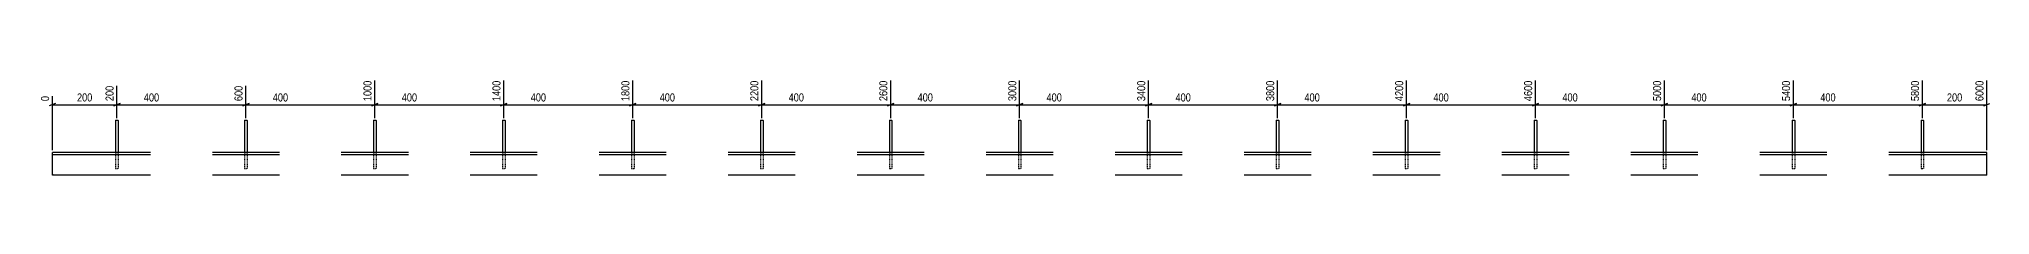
# Model space of a CAD drawing. Header units: millimetres. Extents: x 5 to 40932, y 5 to 1903.
# Drawn here: x 8692 to 14744, y 16 to 313 of the extents above; entities that cross this region are included whole.
import ezdxf

# ---------------------------------------------------------------- set-up
doc = ezdxf.new("R2010")
doc.units = ezdxf.units.MM
doc.linetypes.add('DXK_LINE_DOT2', pattern=[3.9198, 1.9599, -1.9599])
doc.layers.add('MÅLSÆTNING', color=7, linetype='Continuous')
doc.layers.add('STÅL', color=7, linetype='Continuous')
doc.styles.add('Arial Narrow', font='ARIALN.TTF', dxfattribs={"height": 0.2})

msp = doc.modelspace()

# ---------------------------------------------------------------- linework, layer by layer
at = {"layer": 'MÅLSÆTNING', "color": 7, "linetype": 'Continuous'}
for p, q in [((9733.8, 191.7), (9733.8, 307.9)), ((10133.8, 191.7), (10133.8, 307.9)), ((10133.8, 191.7), (10133.8, 307.9)), ((10533.8, 191.7), (10533.8, 307.9)), ((10533.8, 191.7), (10533.8, 307.9)), ((10933.8, 191.7), (10933.8, 307.9)), ((10933.8, 191.7), (10933.8, 307.9)), ((11333.8, 191.7), (11333.8, 307.9)), ((11733.8, 191.7), (11733.8, 307.9)), ((11733.8, 191.7), (11733.8, 307.9)), ((12133.8, 191.7), (12133.8, 307.9)), ((12133.8, 191.7), (12133.8, 307.9)), ((12533.8, 191.7), (12533.8, 307.9)), ((12533.8, 191.7), (12533.8, 307.9)), ((12933.8, 191.7), (12933.8, 307.9)), ((12933.8, 191.7), (12933.8, 307.9)), ((13333.8, 191.7), (13333.8, 307.9)), ((13333.8, 191.7), (13333.8, 307.9)), ((13733.8, 191.7), (13733.8, 307.9)), ((13733.8, 191.7), (13733.8, 307.9)), ((14133.8, 191.7), (14133.8, 307.9)), ((14533.8, 191.7), (14533.8, 307.9)), ((14533.8, 191.7), (14533.8, 307.9)), ((14733.8, 92.1), (14733.8, 307.9)), ((8733.8, 92.1), (8733.8, 260.3)), ((8933.8, 191.7), (8933.8, 292)), ((8933.8, 191.7), (8933.8, 292)), ((9333.8, 191.7), (9333.8, 292)), ((9333.8, 191.7), (9333.8, 292)), ((8743.5, 237.3), (8724, 229.5)), ((8733.8, 233.4), (8933.8, 233.4)), ((8943.6, 237.3), (8924.1, 229.5)), ((8924.1, 229.5), (8943.6, 237.3)), ((8933.8, 233.4), (9333.8, 233.4)), ((9343.6, 237.3), (9324.1, 229.5)), ((9324.1, 229.5), (9343.6, 237.3)), ((9333.8, 233.4), (9733.8, 233.4)), ((9724.1, 229.5), (9743.6, 237.3)), ((10143.6, 237.3), (10124.1, 229.5)), ((10124.1, 229.5), (10143.6, 237.3)), ((10133.8, 233.4), (10533.8, 233.4)), ((10543.6, 237.3), (10524.1, 229.5)), ((10524.1, 229.5), (10543.6, 237.3)), ((10533.8, 233.4), (10933.8, 233.4)), ((10943.6, 237.3), (10924.1, 229.5)), ((10924.1, 229.5), (10943.6, 237.3)), ((10933.8, 233.4), (11333.8, 233.4)), ((11324.1, 229.5), (11343.6, 237.3)), ((11743.6, 237.3), (11724.1, 229.5)), ((11724.1, 229.5), (11743.6, 237.3)), ((11733.8, 233.4), (12133.8, 233.4)), ((12143.6, 237.3), (12124.1, 229.5)), ((12124.1, 229.5), (12143.6, 237.3)), ((12133.8, 233.4), (12533.8, 233.4)), ((12543.6, 237.3), (12524.1, 229.5)), ((12524.1, 229.5), (12543.6, 237.3)), ((12533.8, 233.4), (12933.8, 233.4)), ((12943.6, 237.3), (12924.1, 229.5)), ((12924.1, 229.5), (12943.6, 237.3)), ((12933.8, 233.4), (13333.8, 233.4)), ((13343.6, 237.3), (13324.1, 229.5)), ((13324.1, 229.5), (13343.6, 237.3)), ((13333.8, 233.4), (13733.8, 233.4)), ((13743.6, 237.3), (13724.1, 229.5)), ((13724.1, 229.5), (13743.6, 237.3)), ((13733.8, 233.4), (14133.8, 233.4)), ((14124.1, 229.5), (14143.6, 237.3)), ((14543.6, 237.3), (14524.1, 229.5)), ((14524.1, 229.5), (14543.6, 237.3)), ((14533.8, 233.4), (14733.8, 233.4)), ((14724, 229.5), (14743.5, 237.3))]:
    msp.add_line(p, q, dxfattribs=at)
at = {"layer": 'STÅL', "color": 2, "linetype": 'Continuous'}
for p, q in [((8929.8, 184.6), (8931, 185)), ((8929.8, 184.6), (8929.8, 85.6)), ((8931, 185), (8933.8, 185.2)), ((8933.8, 185.2), (8936.6, 185)), ((8936.6, 185), (8937.8, 184.6)), ((8937.8, 184.6), (8937.8, 85.6)), ((9329.8, 184.6), (9331, 185)), ((9329.8, 184.6), (9329.8, 85.6)), ((9331, 185), (9333.8, 185.2)), ((9333.8, 185.2), (9336.6, 185)), ((9336.6, 185), (9337.8, 184.6)), ((9337.8, 184.6), (9337.8, 85.6)), ((9729.8, 184.6), (9731, 185)), ((9729.8, 184.6), (9729.8, 85.6)), ((9731, 185), (9733.8, 185.2)), ((9733.8, 185.2), (9736.6, 185)), ((9736.6, 185), (9737.8, 184.6)), ((9737.8, 184.6), (9737.8, 85.6)), ((10129.8, 184.6), (10131, 185)), ((10129.8, 184.6), (10129.8, 85.6)), ((10131, 185), (10133.8, 185.2)), ((10133.8, 185.2), (10136.6, 185)), ((10136.6, 185), (10137.8, 184.6)), ((10137.8, 184.6), (10137.8, 85.6)), ((10529.8, 184.6), (10531, 185)), ((10529.8, 184.6), (10529.8, 85.6)), ((10531, 185), (10533.8, 185.2)), ((10533.8, 185.2), (10536.6, 185)), ((10536.6, 185), (10537.8, 184.6)), ((10537.8, 184.6), (10537.8, 85.6)), ((10929.8, 184.6), (10931, 185)), ((10929.8, 184.6), (10929.8, 85.6)), ((10931, 185), (10933.8, 185.2)), ((10933.8, 185.2), (10936.6, 185)), ((10936.6, 185), (10937.8, 184.6)), ((10937.8, 184.6), (10937.8, 85.6)), ((11329.8, 184.6), (11331, 185)), ((11329.8, 184.6), (11329.8, 85.6)), ((11331, 185), (11333.8, 185.2)), ((11333.8, 185.2), (11336.6, 185)), ((11336.6, 185), (11337.8, 184.6)), ((11337.8, 184.6), (11337.8, 85.6)), ((11729.8, 184.6), (11731, 185)), ((11729.8, 184.6), (11729.8, 85.6)), ((11731, 185), (11733.8, 185.2)), ((11733.8, 185.2), (11736.6, 185)), ((11736.6, 185), (11737.8, 184.6)), ((11737.8, 184.6), (11737.8, 85.6)), ((12129.8, 184.6), (12131, 185)), ((12129.8, 184.6), (12129.8, 85.6)), ((12131, 185), (12133.8, 185.2)), ((12133.8, 185.2), (12136.6, 185)), ((12136.6, 185), (12137.8, 184.6)), ((12137.8, 184.6), (12137.8, 85.6)), ((12529.8, 184.6), (12531, 185)), ((12529.8, 184.6), (12529.8, 85.6)), ((12531, 185), (12533.8, 185.2)), ((12533.8, 185.2), (12536.6, 185)), ((12536.6, 185), (12537.8, 184.6)), ((12537.8, 184.6), (12537.8, 85.6)), ((12929.8, 184.6), (12931, 185)), ((12929.8, 184.6), (12929.8, 85.6)), ((12931, 185), (12933.8, 185.2)), ((12933.8, 185.2), (12936.6, 185)), ((12936.6, 185), (12937.8, 184.6)), ((12937.8, 184.6), (12937.8, 85.6)), ((13329.8, 184.6), (13331, 185)), ((13329.8, 184.6), (13329.8, 85.6)), ((13331, 185), (13333.8, 185.2)), ((13333.8, 185.2), (13336.6, 185)), ((13336.6, 185), (13337.8, 184.6)), ((13337.8, 184.6), (13337.8, 85.6)), ((13729.8, 184.6), (13731, 185)), ((13729.8, 184.6), (13729.8, 85.6)), ((13731, 185), (13733.8, 185.2)), ((13733.8, 185.2), (13736.6, 185)), ((13736.6, 185), (13737.8, 184.6)), ((13737.8, 184.6), (13737.8, 85.6)), ((14129.8, 184.6), (14131, 185)), ((14129.8, 184.6), (14129.8, 85.6)), ((14131, 185), (14133.8, 185.2)), ((14133.8, 185.2), (14136.6, 185)), ((14136.6, 185), (14137.8, 184.6)), ((14137.8, 184.6), (14137.8, 85.6)), ((14529.8, 184.6), (14531, 185)), ((14529.8, 184.6), (14529.8, 85.6)), ((14531, 185), (14533.8, 185.2)), ((14533.8, 185.2), (14536.6, 185)), ((14536.6, 185), (14537.8, 184.6)), ((14537.8, 184.6), (14537.8, 85.6)), ((8733.8, 15.6), (8733.8, 85.6)), ((9037.8, 85.6), (8733.8, 85.6)), ((9037.8, 78.6), (8733.8, 78.6)), ((9437.8, 85.6), (9229.8, 85.6)), ((9437.8, 78.6), (9229.8, 78.6)), ((9837.8, 85.6), (9629.8, 85.6)), ((9837.8, 78.6), (9629.8, 78.6)), ((10237.8, 85.6), (10029.8, 85.6)), ((10237.8, 78.6), (10029.8, 78.6)), ((10637.8, 85.6), (10429.8, 85.6)), ((10637.8, 78.6), (10429.8, 78.6)), ((11037.8, 85.6), (10829.8, 85.6)), ((11037.8, 78.6), (10829.8, 78.6)), ((11437.8, 85.6), (11229.8, 85.6)), ((11437.8, 78.6), (11229.8, 78.6)), ((11837.8, 85.6), (11629.8, 85.6)), ((11837.8, 78.6), (11629.8, 78.6)), ((12237.8, 85.6), (12029.8, 85.6)), ((12237.8, 78.6), (12029.8, 78.6)), ((12637.8, 85.6), (12429.8, 85.6)), ((12637.8, 78.6), (12429.8, 78.6)), ((13037.8, 85.6), (12829.8, 85.6)), ((13037.8, 78.6), (12829.8, 78.6)), ((13437.8, 85.6), (13229.8, 85.6)), ((13437.8, 78.6), (13229.8, 78.6)), ((13837.8, 85.6), (13629.8, 85.6)), ((13837.8, 78.6), (13629.8, 78.6)), ((14237.8, 85.6), (14029.8, 85.6)), ((14237.8, 78.6), (14029.8, 78.6)), ((14733.8, 85.6), (14429.8, 85.6)), ((14733.8, 78.6), (14429.8, 78.6)), ((14733.8, 15.6), (14733.8, 85.6)), ((9037.8, 15.6), (8733.8, 15.6)), ((9437.8, 15.6), (9229.8, 15.6)), ((9837.8, 15.6), (9629.8, 15.6)), ((10237.8, 15.6), (10029.8, 15.6)), ((10637.8, 15.6), (10429.8, 15.6)), ((11037.8, 15.6), (10829.8, 15.6)), ((11437.8, 15.6), (11229.8, 15.6)), ((11837.8, 15.6), (11629.8, 15.6)), ((12237.8, 15.6), (12029.8, 15.6)), ((12637.8, 15.6), (12429.8, 15.6)), ((13037.8, 15.6), (12829.8, 15.6)), ((13437.8, 15.6), (13229.8, 15.6)), ((13837.8, 15.6), (13629.8, 15.6)), ((14237.8, 15.6), (14029.8, 15.6)), ((14733.8, 15.6), (14429.8, 15.6))]:
    msp.add_line(p, q, dxfattribs=at)
at = {"layer": 'STÅL', "color": 7, "linetype": 'DXK_LINE_DOT2'}
for p, q in [((8931, 184.3), (8929.8, 184.6)), ((8933.8, 184.1), (8931, 184.3)), ((8936.6, 184.3), (8933.8, 184.1)), ((8937.8, 184.6), (8936.6, 184.3)), ((9331, 184.3), (9329.8, 184.6)), ((9333.8, 184.1), (9331, 184.3)), ((9336.6, 184.3), (9333.8, 184.1)), ((9337.8, 184.6), (9336.6, 184.3)), ((9731, 184.3), (9729.8, 184.6)), ((9733.8, 184.1), (9731, 184.3)), ((9736.6, 184.3), (9733.8, 184.1)), ((9737.8, 184.6), (9736.6, 184.3)), ((10131, 184.3), (10129.8, 184.6)), ((10133.8, 184.1), (10131, 184.3)), ((10136.6, 184.3), (10133.8, 184.1)), ((10137.8, 184.6), (10136.6, 184.3)), ((10531, 184.3), (10529.8, 184.6)), ((10533.8, 184.1), (10531, 184.3)), ((10536.6, 184.3), (10533.8, 184.1)), ((10537.8, 184.6), (10536.6, 184.3)), ((10931, 184.3), (10929.8, 184.6)), ((10933.8, 184.1), (10931, 184.3)), ((10936.6, 184.3), (10933.8, 184.1)), ((10937.8, 184.6), (10936.6, 184.3)), ((11331, 184.3), (11329.8, 184.6)), ((11333.8, 184.1), (11331, 184.3)), ((11336.6, 184.3), (11333.8, 184.1)), ((11337.8, 184.6), (11336.6, 184.3)), ((11731, 184.3), (11729.8, 184.6)), ((11733.8, 184.1), (11731, 184.3)), ((11736.6, 184.3), (11733.8, 184.1)), ((11737.8, 184.6), (11736.6, 184.3)), ((12131, 184.3), (12129.8, 184.6)), ((12133.8, 184.1), (12131, 184.3)), ((12136.6, 184.3), (12133.8, 184.1)), ((12137.8, 184.6), (12136.6, 184.3)), ((12531, 184.3), (12529.8, 184.6)), ((12533.8, 184.1), (12531, 184.3)), ((12536.6, 184.3), (12533.8, 184.1)), ((12537.8, 184.6), (12536.6, 184.3)), ((12931, 184.3), (12929.8, 184.6)), ((12933.8, 184.1), (12931, 184.3)), ((12936.6, 184.3), (12933.8, 184.1)), ((12937.8, 184.6), (12936.6, 184.3)), ((13331, 184.3), (13329.8, 184.6)), ((13333.8, 184.1), (13331, 184.3)), ((13336.6, 184.3), (13333.8, 184.1)), ((13337.8, 184.6), (13336.6, 184.3)), ((13731, 184.3), (13729.8, 184.6)), ((13733.8, 184.1), (13731, 184.3)), ((13736.6, 184.3), (13733.8, 184.1)), ((13737.8, 184.6), (13736.6, 184.3)), ((14131, 184.3), (14129.8, 184.6)), ((14133.8, 184.1), (14131, 184.3)), ((14136.6, 184.3), (14133.8, 184.1)), ((14137.8, 184.6), (14136.6, 184.3)), ((14531, 184.3), (14529.8, 184.6)), ((14533.8, 184.1), (14531, 184.3)), ((14536.6, 184.3), (14533.8, 184.1)), ((14537.8, 184.6), (14536.6, 184.3)), ((8929.8, 85.6), (8929.8, 85.3)), ((8929.8, 85.3), (8931, 85.5)), ((8929.8, 84.6), (8929.8, 85.3)), ((8929.8, 85.3), (8931, 85.1)), ((8929.8, 84.6), (8929.8, 35.6)), ((8933.8, 85.6), (8931, 85.5)), ((8931, 85.1), (8933.8, 85.1)), ((8936.6, 85.5), (8933.8, 85.6)), ((8933.8, 85.1), (8936.6, 85.1)), ((8937.8, 85.3), (8936.6, 85.5)), ((8936.6, 85.1), (8937.8, 85.3)), ((8937.8, 85.6), (8937.8, 85.3)), ((8937.8, 84.6), (8937.8, 85.3)), ((8937.8, 84.6), (8937.8, 35.6)), ((9329.8, 85.6), (9329.8, 85.3)), ((9329.8, 85.3), (9331, 85.5)), ((9329.8, 84.6), (9329.8, 85.3)), ((9329.8, 85.3), (9331, 85.1)), ((9329.8, 84.6), (9329.8, 35.6)), ((9333.8, 85.6), (9331, 85.5)), ((9331, 85.1), (9333.8, 85.1)), ((9336.6, 85.5), (9333.8, 85.6)), ((9333.8, 85.1), (9336.6, 85.1)), ((9337.8, 85.3), (9336.6, 85.5)), ((9336.6, 85.1), (9337.8, 85.3)), ((9337.8, 85.6), (9337.8, 85.3)), ((9337.8, 84.6), (9337.8, 85.3)), ((9337.8, 84.6), (9337.8, 35.6)), ((9729.8, 85.6), (9729.8, 85.3)), ((9729.8, 85.3), (9731, 85.5)), ((9729.8, 84.6), (9729.8, 85.3)), ((9729.8, 85.3), (9731, 85.1)), ((9729.8, 84.6), (9729.8, 35.6)), ((9733.8, 85.6), (9731, 85.5)), ((9731, 85.1), (9733.8, 85.1)), ((9736.6, 85.5), (9733.8, 85.6)), ((9733.8, 85.1), (9736.6, 85.1)), ((9737.8, 85.3), (9736.6, 85.5)), ((9736.6, 85.1), (9737.8, 85.3)), ((9737.8, 85.6), (9737.8, 85.3)), ((9737.8, 84.6), (9737.8, 85.3)), ((9737.8, 84.6), (9737.8, 35.6)), ((10129.8, 85.6), (10129.8, 85.3)), ((10129.8, 85.3), (10131, 85.5)), ((10129.8, 84.6), (10129.8, 85.3)), ((10129.8, 85.3), (10131, 85.1)), ((10129.8, 84.6), (10129.8, 35.6)), ((10133.8, 85.6), (10131, 85.5)), ((10131, 85.1), (10133.8, 85.1)), ((10136.6, 85.5), (10133.8, 85.6)), ((10133.8, 85.1), (10136.6, 85.1)), ((10137.8, 85.3), (10136.6, 85.5)), ((10136.6, 85.1), (10137.8, 85.3)), ((10137.8, 85.6), (10137.8, 85.3)), ((10137.8, 84.6), (10137.8, 85.3)), ((10137.8, 84.6), (10137.8, 35.6)), ((10529.8, 85.6), (10529.8, 85.3)), ((10529.8, 85.3), (10531, 85.5)), ((10529.8, 84.6), (10529.8, 85.3)), ((10529.8, 85.3), (10531, 85.1)), ((10529.8, 84.6), (10529.8, 35.6)), ((10533.8, 85.6), (10531, 85.5)), ((10531, 85.1), (10533.8, 85.1)), ((10536.6, 85.5), (10533.8, 85.6)), ((10533.8, 85.1), (10536.6, 85.1)), ((10537.8, 85.3), (10536.6, 85.5)), ((10536.6, 85.1), (10537.8, 85.3)), ((10537.8, 85.6), (10537.8, 85.3)), ((10537.8, 84.6), (10537.8, 85.3)), ((10537.8, 84.6), (10537.8, 35.6)), ((10929.8, 85.6), (10929.8, 85.3)), ((10929.8, 85.3), (10931, 85.5)), ((10929.8, 84.6), (10929.8, 85.3)), ((10929.8, 85.3), (10931, 85.1)), ((10929.8, 84.6), (10929.8, 35.6)), ((10933.8, 85.6), (10931, 85.5)), ((10931, 85.1), (10933.8, 85.1)), ((10936.6, 85.5), (10933.8, 85.6)), ((10933.8, 85.1), (10936.6, 85.1)), ((10937.8, 85.3), (10936.6, 85.5)), ((10936.6, 85.1), (10937.8, 85.3)), ((10937.8, 85.6), (10937.8, 85.3)), ((10937.8, 84.6), (10937.8, 85.3)), ((10937.8, 84.6), (10937.8, 35.6)), ((11329.8, 85.6), (11329.8, 85.3)), ((11329.8, 85.3), (11331, 85.5)), ((11329.8, 84.6), (11329.8, 85.3)), ((11329.8, 85.3), (11331, 85.1)), ((11329.8, 84.6), (11329.8, 35.6)), ((11333.8, 85.6), (11331, 85.5)), ((11331, 85.1), (11333.8, 85.1)), ((11336.6, 85.5), (11333.8, 85.6)), ((11333.8, 85.1), (11336.6, 85.1)), ((11337.8, 85.3), (11336.6, 85.5)), ((11336.6, 85.1), (11337.8, 85.3)), ((11337.8, 85.6), (11337.8, 85.3)), ((11337.8, 84.6), (11337.8, 85.3)), ((11337.8, 84.6), (11337.8, 35.6)), ((11729.8, 85.6), (11729.8, 85.3)), ((11729.8, 85.3), (11731, 85.5)), ((11729.8, 84.6), (11729.8, 85.3)), ((11729.8, 85.3), (11731, 85.1)), ((11729.8, 84.6), (11729.8, 35.6)), ((11733.8, 85.6), (11731, 85.5)), ((11731, 85.1), (11733.8, 85.1)), ((11736.6, 85.5), (11733.8, 85.6)), ((11733.8, 85.1), (11736.6, 85.1)), ((11737.8, 85.3), (11736.6, 85.5)), ((11736.6, 85.1), (11737.8, 85.3)), ((11737.8, 85.6), (11737.8, 85.3)), ((11737.8, 84.6), (11737.8, 85.3)), ((11737.8, 84.6), (11737.8, 35.6)), ((12129.8, 85.6), (12129.8, 85.3)), ((12129.8, 85.3), (12131, 85.5)), ((12129.8, 84.6), (12129.8, 85.3)), ((12129.8, 85.3), (12131, 85.1)), ((12129.8, 84.6), (12129.8, 35.6)), ((12133.8, 85.6), (12131, 85.5)), ((12131, 85.1), (12133.8, 85.1)), ((12136.6, 85.5), (12133.8, 85.6)), ((12133.8, 85.1), (12136.6, 85.1)), ((12137.8, 85.3), (12136.6, 85.5)), ((12136.6, 85.1), (12137.8, 85.3)), ((12137.8, 85.6), (12137.8, 85.3)), ((12137.8, 84.6), (12137.8, 85.3)), ((12137.8, 84.6), (12137.8, 35.6)), ((12529.8, 85.6), (12529.8, 85.3)), ((12529.8, 85.3), (12531, 85.5)), ((12529.8, 84.6), (12529.8, 85.3)), ((12529.8, 85.3), (12531, 85.1)), ((12529.8, 84.6), (12529.8, 35.6)), ((12533.8, 85.6), (12531, 85.5)), ((12531, 85.1), (12533.8, 85.1)), ((12536.6, 85.5), (12533.8, 85.6)), ((12533.8, 85.1), (12536.6, 85.1)), ((12537.8, 85.3), (12536.6, 85.5)), ((12536.6, 85.1), (12537.8, 85.3)), ((12537.8, 85.6), (12537.8, 85.3)), ((12537.8, 84.6), (12537.8, 85.3)), ((12537.8, 84.6), (12537.8, 35.6)), ((12929.8, 85.6), (12929.8, 85.3)), ((12929.8, 85.3), (12931, 85.5)), ((12929.8, 84.6), (12929.8, 85.3)), ((12929.8, 85.3), (12931, 85.1)), ((12929.8, 84.6), (12929.8, 35.6)), ((12933.8, 85.6), (12931, 85.5)), ((12931, 85.1), (12933.8, 85.1)), ((12936.6, 85.5), (12933.8, 85.6)), ((12933.8, 85.1), (12936.6, 85.1)), ((12937.8, 85.3), (12936.6, 85.5)), ((12936.6, 85.1), (12937.8, 85.3)), ((12937.8, 85.6), (12937.8, 85.3)), ((12937.8, 84.6), (12937.8, 85.3)), ((12937.8, 84.6), (12937.8, 35.6)), ((13329.8, 85.6), (13329.8, 85.3)), ((13329.8, 85.3), (13331, 85.5)), ((13329.8, 84.6), (13329.8, 85.3)), ((13329.8, 85.3), (13331, 85.1)), ((13329.8, 84.6), (13329.8, 35.6)), ((13333.8, 85.6), (13331, 85.5)), ((13331, 85.1), (13333.8, 85.1)), ((13336.6, 85.5), (13333.8, 85.6)), ((13333.8, 85.1), (13336.6, 85.1)), ((13337.8, 85.3), (13336.6, 85.5)), ((13336.6, 85.1), (13337.8, 85.3)), ((13337.8, 85.6), (13337.8, 85.3)), ((13337.8, 84.6), (13337.8, 85.3)), ((13337.8, 84.6), (13337.8, 35.6)), ((13729.8, 85.6), (13729.8, 85.3)), ((13729.8, 85.3), (13731, 85.5)), ((13729.8, 84.6), (13729.8, 85.3)), ((13729.8, 85.3), (13731, 85.1)), ((13729.8, 84.6), (13729.8, 35.6)), ((13733.8, 85.6), (13731, 85.5)), ((13731, 85.1), (13733.8, 85.1)), ((13736.6, 85.5), (13733.8, 85.6)), ((13733.8, 85.1), (13736.6, 85.1)), ((13737.8, 85.3), (13736.6, 85.5)), ((13736.6, 85.1), (13737.8, 85.3)), ((13737.8, 85.6), (13737.8, 85.3)), ((13737.8, 84.6), (13737.8, 85.3)), ((13737.8, 84.6), (13737.8, 35.6)), ((14129.8, 85.6), (14129.8, 85.3)), ((14129.8, 85.3), (14131, 85.5)), ((14129.8, 84.6), (14129.8, 85.3)), ((14129.8, 85.3), (14131, 85.1)), ((14129.8, 84.6), (14129.8, 35.6)), ((14133.8, 85.6), (14131, 85.5)), ((14131, 85.1), (14133.8, 85.1)), ((14136.6, 85.5), (14133.8, 85.6)), ((14133.8, 85.1), (14136.6, 85.1)), ((14137.8, 85.3), (14136.6, 85.5)), ((14136.6, 85.1), (14137.8, 85.3)), ((14137.8, 85.6), (14137.8, 85.3)), ((14137.8, 84.6), (14137.8, 85.3)), ((14137.8, 84.6), (14137.8, 35.6)), ((14529.8, 85.6), (14529.8, 85.3)), ((14529.8, 85.3), (14531, 85.5)), ((14529.8, 84.6), (14529.8, 85.3)), ((14529.8, 85.3), (14531, 85.1)), ((14529.8, 84.6), (14529.8, 35.6)), ((14533.8, 85.6), (14531, 85.5)), ((14531, 85.1), (14533.8, 85.1)), ((14536.6, 85.5), (14533.8, 85.6)), ((14533.8, 85.1), (14536.6, 85.1)), ((14537.8, 85.3), (14536.6, 85.5)), ((14536.6, 85.1), (14537.8, 85.3)), ((14537.8, 85.6), (14537.8, 85.3)), ((14537.8, 84.6), (14537.8, 85.3)), ((14537.8, 84.6), (14537.8, 35.6)), ((8733.8, 18.4), (8733.8, 15.6)), ((8929.8, 35.6), (8937.8, 35.6)), ((9329.8, 35.6), (9337.8, 35.6)), ((9729.8, 35.6), (9737.8, 35.6)), ((10129.8, 35.6), (10137.8, 35.6)), ((10529.8, 35.6), (10537.8, 35.6)), ((10929.8, 35.6), (10937.8, 35.6)), ((11329.8, 35.6), (11337.8, 35.6)), ((11729.8, 35.6), (11737.8, 35.6)), ((12129.8, 35.6), (12137.8, 35.6)), ((12529.8, 35.6), (12537.8, 35.6)), ((12929.8, 35.6), (12937.8, 35.6)), ((13329.8, 35.6), (13337.8, 35.6)), ((13729.8, 35.6), (13737.8, 35.6)), ((14129.8, 35.6), (14137.8, 35.6)), ((14529.8, 35.6), (14537.8, 35.6))]:
    msp.add_line(p, q, dxfattribs=at)

# ---------------------------------------------------------------- next in the draw order: wipeouts: each hides what was drawn before it
at = {"color": 0, "linetype": 'Continuous'}
for points in [[(9728.6, 313.1), (9692.2, 313.1), (9692.2, 239.3), (9728.6, 239.3)], [(10528.6, 313.1), (10492.2, 313.1), (10492.2, 239.3), (10528.6, 239.3)], [(10928.6, 313.1), (10892.2, 313.1), (10892.2, 239.3), (10928.6, 239.3)], [(11328.6, 313.1), (11292.2, 313.1), (11292.2, 239.3), (11328.6, 239.3)], [(12128.6, 313.1), (12092.2, 313.1), (12092.2, 239.3), (12128.6, 239.3)], [(12528.6, 313.1), (12492.2, 313.1), (12492.2, 239.3), (12528.6, 239.3)], [(12928.6, 313.1), (12892.2, 313.1), (12892.2, 239.3), (12928.6, 239.3)], [(13328.6, 313.1), (13292.2, 313.1), (13292.2, 239.3), (13328.6, 239.3)], [(13728.6, 313.1), (13692.2, 313.1), (13692.2, 239.3), (13728.6, 239.3)], [(14128.6, 313.1), (14092.2, 313.1), (14092.2, 239.3), (14128.6, 239.3)], [(8728.6, 265.5), (8692.2, 265.5), (8692.2, 239.3), (8728.6, 239.3)], [(9328.6, 297.2), (9292.2, 297.2), (9292.2, 239.3), (9328.6, 239.3)]]:
    msp.add_wipeout(points, dxfattribs=at).dxf.layer = 'MÅLSÆTNING'
at = {"color": 0}
for points in [[(8862.8, 238.3), (8862.8, 274.7), (8804.8, 274.7), (8804.8, 238.3)], [(9255.5, 238.3), (9255.5, 274.7), (9012.1, 274.7), (9012.1, 238.3)], [(9655.5, 238.3), (9655.5, 274.7), (9412.1, 274.7), (9412.1, 238.3)], [(10455.5, 238.3), (10455.5, 274.7), (10212.1, 274.7), (10212.1, 238.3)], [(10855.5, 238.3), (10855.5, 274.7), (10612.1, 274.7), (10612.1, 238.3)], [(11255.5, 238.3), (11255.5, 274.7), (11012.1, 274.7), (11012.1, 238.3)], [(12055.5, 238.3), (12055.5, 274.7), (11812.1, 274.7), (11812.1, 238.3)], [(12455.5, 238.3), (12455.5, 274.7), (12212.1, 274.7), (12212.1, 238.3)], [(12855.5, 238.3), (12855.5, 274.7), (12612.1, 274.7), (12612.1, 238.3)], [(13255.5, 238.3), (13255.5, 274.7), (13012.1, 274.7), (13012.1, 238.3)], [(13655.5, 238.3), (13655.5, 274.7), (13412.1, 274.7), (13412.1, 238.3)], [(14055.5, 238.3), (14055.5, 274.7), (13812.1, 274.7), (13812.1, 238.3)], [(14662.8, 238.3), (14662.8, 274.7), (14604.8, 274.7), (14604.8, 238.3)]]:
    msp.add_wipeout(points, dxfattribs=at).dxf.layer = 'MÅLSÆTNING'

# ---------------------------------------------------------------- next in the draw order: linework, layer by layer
at = {"layer": 'MÅLSÆTNING', "color": 7, "linetype": 'Continuous'}
for p, q in [((9733.8, 191.7), (9733.8, 307.9)), ((11333.8, 191.7), (11333.8, 307.9)), ((14133.8, 191.7), (14133.8, 307.9)), ((9743.6, 237.3), (9724.1, 229.5)), ((9733.8, 233.4), (10133.8, 233.4)), ((11343.6, 237.3), (11324.1, 229.5)), ((11333.8, 233.4), (11733.8, 233.4)), ((14143.6, 237.3), (14124.1, 229.5)), ((14133.8, 233.4), (14533.8, 233.4))]:
    msp.add_line(p, q, dxfattribs=at)

# ---------------------------------------------------------------- next in the draw order: texts
at = {"layer": 'MÅLSÆTNING', "color": 3, "linetype": 'Continuous', "style": 'Arial Narrow'}
for s, height, p in [('1000', 24.82, (9723.4, 244.5)), ('1800', 24.82, (10523.4, 244.5)), ('2200', 24.82, (10923.4, 244.5)), ('2600', 24.82, (11323.4, 244.5)), ('3400', 24.82, (12123.4, 244.5)), ('3800', 24.82, (12523.4, 244.5)), ('4200', 24.82, (12923.4, 244.5)), ('4600', 24.82, (13323.4, 244.5)), ('5000', 24.82, (13723.4, 244.5)), ('5400', 24.82, (14123.4, 244.5)), ('0', 24.8, (8723.4, 244.5)), ('600', 24.82, (9323.4, 244.5))]:
    msp.add_text(s, height=height, rotation=90.00021, dxfattribs=at).set_placement(p)
at = {"layer": 'MÅLSÆTNING', "color": 3, "style": 'Arial Narrow'}
for s, p in [('200', (8810, 243.5)), ('400', (9017.3, 243.5)), ('400', (9417.3, 243.5)), ('400', (10217.3, 243.5)), ('400', (10617.3, 243.5)), ('400', (11017.3, 243.5)), ('400', (11817.3, 243.5)), ('400', (12217.3, 243.5)), ('400', (12617.3, 243.5)), ('400', (13017.3, 243.5)), ('400', (13417.3, 243.5)), ('400', (13817.3, 243.5)), ('200', (14610, 243.5))]:
    msp.add_text(s, height=24.82, dxfattribs=at).set_placement(p)

# ---------------------------------------------------------------- next in the draw order: wipeouts: each hides what was drawn before it
at = {"color": 0, "linetype": 'Continuous'}
for points in [[(14728.6, 313.1), (14692.2, 313.1), (14692.2, 239.3), (14728.6, 239.3)], [(8928.6, 297.2), (8892.2, 297.2), (8892.2, 239.3), (8928.6, 239.3)]]:
    msp.add_wipeout(points, dxfattribs=at).dxf.layer = 'MÅLSÆTNING'

# ---------------------------------------------------------------- next in the draw order: texts
at = {"layer": 'MÅLSÆTNING', "color": 3, "linetype": 'Continuous', "style": 'Arial Narrow'}
for s, p in [('6000', (14723.4, 244.5)), ('200', (8923.4, 244.5))]:
    msp.add_text(s, height=24.82, rotation=90.00021, dxfattribs=at).set_placement(p)

# ---------------------------------------------------------------- next in the draw order: wipeouts: each hides what was drawn before it
at = {"color": 0, "linetype": 'Continuous'}
for points in [[(10128.6, 313.1), (10092.2, 313.1), (10092.2, 239.3), (10128.6, 239.3)], [(11728.6, 313.1), (11692.2, 313.1), (11692.2, 239.3), (11728.6, 239.3)], [(14528.6, 313.1), (14492.2, 313.1), (14492.2, 239.3), (14528.6, 239.3)]]:
    msp.add_wipeout(points, dxfattribs=at).dxf.layer = 'MÅLSÆTNING'
at = {"color": 0}
for points in [[(10055.5, 238.3), (10055.5, 274.7), (9812.1, 274.7), (9812.1, 238.3)], [(11655.5, 238.3), (11655.5, 274.7), (11412.1, 274.7), (11412.1, 238.3)], [(14455.5, 238.3), (14455.5, 274.7), (14212.1, 274.7), (14212.1, 238.3)]]:
    msp.add_wipeout(points, dxfattribs=at).dxf.layer = 'MÅLSÆTNING'

# ---------------------------------------------------------------- next in the draw order: texts
at = {"layer": 'MÅLSÆTNING', "color": 3, "linetype": 'Continuous', "style": 'Arial Narrow'}
for s, p in [('1400', (10123.4, 244.5)), ('3000', (11723.4, 244.5)), ('5800', (14523.4, 244.5))]:
    msp.add_text(s, height=24.82, rotation=90.00021, dxfattribs=at).set_placement(p)
at = {"layer": 'MÅLSÆTNING', "color": 3, "style": 'Arial Narrow'}
for p in [(9817.3, 243.5), (11417.3, 243.5), (14217.3, 243.5)]:
    msp.add_text('400', height=24.82, dxfattribs=at).set_placement(p)

doc.saveas('drawing.dxf')
